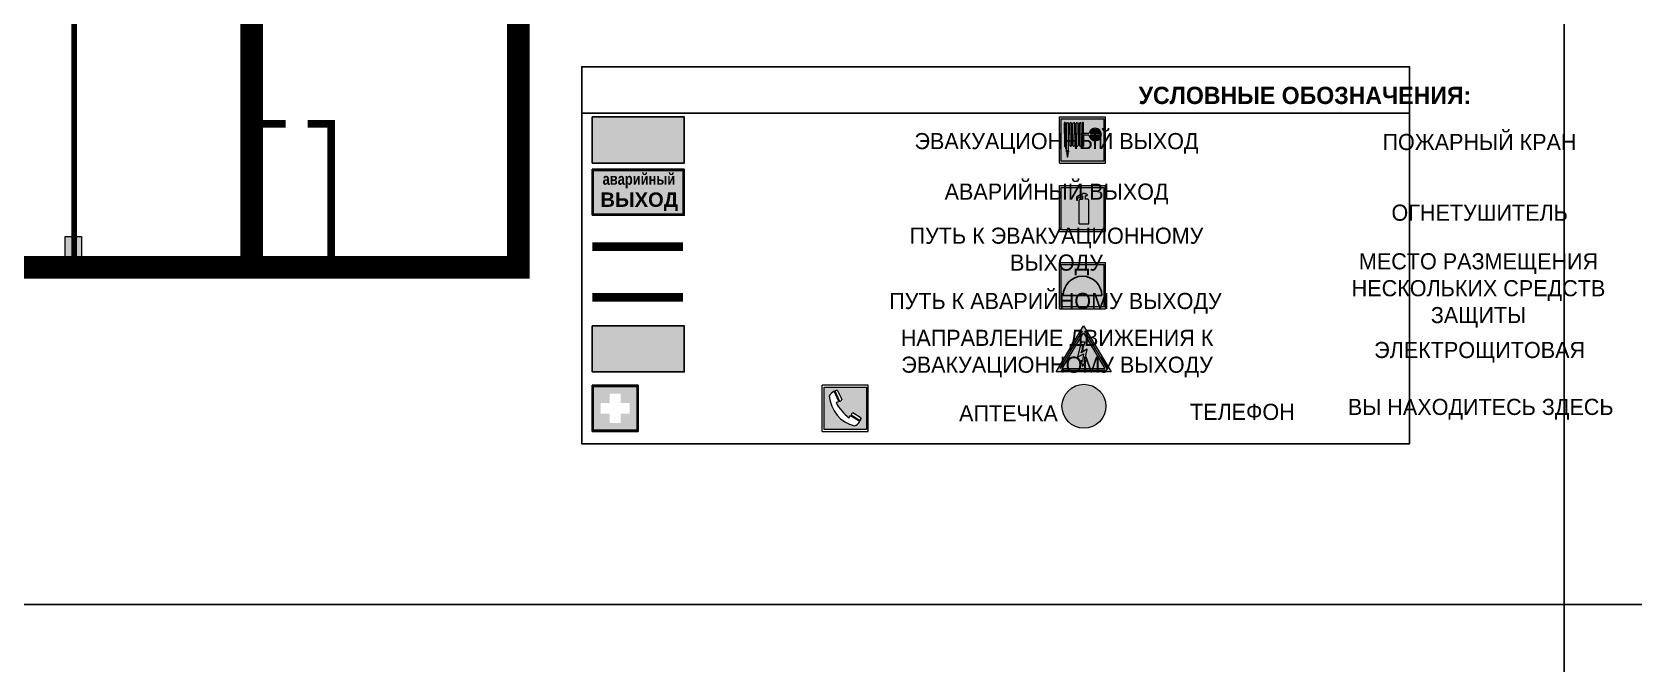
# Model space of a CAD drawing. Header units: millimetres. Extents: x 13114 to 67229, y 22859 to 38520.
# Drawn here: x 27943.6 to 28221.7, y 35149.7 to 35259.5 of the extents above; entities that cross this region are included whole.
import ezdxf

# ---------------------------------------------------------------- set-up
doc = ezdxf.new("R2010")
doc.units = ezdxf.units.MM
doc.linetypes.add('GOST2.303 4', pattern=[7, 5, -2, 0])
doc.layers.add('План_Штампы', color=7, linetype='Continuous')
doc.styles.add('обычный', font='arial.ttf')

# ---------------------------------------------------------------- blocks, each defined once
blk = doc.blocks.new('A$C3E6D3DDE')
at = {"lineweight": 5}
h = blk.add_hatch(color=40, dxfattribs=at)
h.paths.add_polyline_path([(24.1, 1.45), (16.46, -11.35), (31.74, -11.35)])
h.paths.add_polyline_path([(24.09, -0.46), (30.03, -10.41), (18.14, -10.41)], flags=16)
h.paths.add_polyline_path([(24.54, -3.08), (23.41, -6.02), (25.13, -5.01), (24.33, -8.5), (24.82, -8.27), (23.79, -9.86), (23.4, -8.04), (23.8, -8.43), (24.04, -6.29), (22.39, -7.25), (23.44, -3.08)], flags=0)
h = blk.add_hatch(color=256, dxfattribs=at)
h.paths.add_polyline_path([(24.37, 0.03, 0.567511), (23.82, 0.03), (17.59, -10.4, 0.582454), (17.86, -10.88), (30.32, -10.88, 0.582149), (30.6, -10.4)])
h.paths.add_polyline_path([(24.09, -0.46), (18.14, -10.41), (30.03, -10.41)], flags=16)
h.paths.add_polyline_path([(24.54, -3.08), (23.41, -6.02), (25.13, -5.01), (24.33, -8.5), (24.82, -8.27), (23.79, -9.86), (23.4, -8.04), (23.8, -8.43), (24.04, -6.29), (22.39, -7.25), (23.44, -3.08)], flags=0)
h = blk.add_hatch(color=40, dxfattribs=at)
h.paths.add_polyline_path([(24.09, -0.46), (18.14, -10.41), (30.03, -10.41)])
h.paths.add_polyline_path([(24.82, -8.27), (23.79, -9.86), (23.4, -8.04), (23.8, -8.43), (24.04, -6.29), (22.39, -7.25), (23.44, -3.08), (24.54, -3.08), (23.41, -6.02), (25.13, -5.01), (24.33, -8.5)], flags=16)
at = {"color": 40, "lineweight": 5}
for p, q in [((16.46, -11.35), (24.1, 1.45)), ((24.1, 1.45), (31.74, -11.35))]:
    blk.add_line(p, q, dxfattribs=at)
at = {"lineweight": 5}
for p, q in [((17.59, -10.4), (23.82, 0.03)), ((24.37, 0.03), (30.6, -10.4)), ((18.14, -10.41), (24.09, -0.46)), ((23.44, -3.08), (22.39, -7.25)), ((23.41, -6.02), (24.54, -3.08)), ((24.54, -3.08), (23.44, -3.08)), ((24.09, -0.46), (30.03, -10.41)), ((22.39, -7.25), (24.04, -6.29)), ((23.8, -8.43), (23.4, -8.04)), ((23.4, -8.04), (23.79, -9.86)), ((25.13, -5.01), (23.41, -6.02)), ((23.79, -9.86), (24.82, -8.27)), ((24.04, -6.29), (23.8, -8.43)), ((24.33, -8.5), (25.13, -5.01)), ((24.82, -8.27), (24.33, -8.5)), ((17.86, -10.88), (30.32, -10.88)), ((18.14, -10.41), (30.03, -10.41))]:
    blk.add_line(p, q, dxfattribs=at)
at = {"color": 50, "lineweight": 5}
blk.add_line((31.74, -11.35), (16.46, -11.35), dxfattribs=at)
blk = doc.blocks.new('A$C41C009D9')
at = {"true_color": 0xffffff}
blk.add_hatch(color=7, dxfattribs=at).paths.add_polyline_path([(0, 8), (-16, 8), (-16, 0), (0, 0)])
h = blk.add_hatch(color=126)
h.dxf.hatch_style = 1
h.paths.add_polyline_path([(-15.8, 7.8), (-15.8, 0.2), (-0.2, 0.2), (-0.2, 7.8)])
at = {"color": 126}
for points in [[(-16, 0), (0, 0), (0, 8), (-16, 8)], [(-16, 0), (0, 0), (0, 8), (-16, 8)], [(-15.8, 7.8), (-0.2, 7.8), (-0.2, 0.2), (-15.8, 0.2)]]:
    blk.add_lwpolyline(points, close=True, dxfattribs=at)
at = {"color": 7, "true_color": 0xffffff, "insert": (-15.8, 7.3), "char_height": 2.5, "width": 15.5999, "attachment_point": 1, "style": 'обычный'}
blk.add_mtext('\\pi1.6133;{\\fArial|b1|i0|c204|p34;\\H0.8x;\\W0.8;аварийный\\H1.25x;\\W1;\\P\\pi1.2327;ВЫХОД}', dxfattribs=at)
blk = doc.blocks.new('A$C32E8229D')
at = {"true_color": 0xffffff}
blk.add_hatch(color=7, dxfattribs=at).paths.add_polyline_path([(0, 0), (0, -8), (16, -8), (16, 0)])
h = blk.add_hatch(color=126)
h.paths.add_polyline_path([(0.2, -0.2), (15.8, -0.2), (15.8, -7.8), (0.2, -7.8)])
h.paths.add_polyline_path([(13.49, -2.05), (12.08, -2.05), (11.37, -2.63, 0.162397), (11.29, -2.84), (11.29, -3.63), (10.35, -3.63), (10.35, -4.05), (11.68, -4.05), (11.68, -3.48), (12.26, -4.28), (11.29, -5.1), (11.29, -6.78), (11.85, -6.78), (11.85, -5.44), (12.8, -4.64), (12.8, -5.94), (14.46, -5.94), (14.46, -5.39), (13.45, -5.39), (13.45, -3.97), (12.46, -2.59), (13.15, -2.59), (13.69, -3.34), (14.18, -3)], flags=16)
h.paths.add_polyline_path([(10.74, -1.82, 1), (11.8, -1.82, 1)], flags=16)
h.paths.add_polyline_path([(9.39, -3.59), (5.99, -3.59), (6.56, -3.03), (5.91, -3.03), (5.1, -3.83), (5.91, -4.64), (6.56, -4.64), (5.99, -4.09), (9.39, -4.09)], flags=16)
h.paths.add_polyline_path([(4.29, -1.08), (1.72, -1.08), (1.72, -6.6), (4.29, -6.6)], flags=16)
at = {"color": 126}
blk.add_lwpolyline([(16, -8), (0, -8), (0, 0), (16, 0)], close=True, dxfattribs=at)
blk = doc.blocks.new('A$C7B4425F7')
at = {"true_color": 0xffffff}
blk.add_hatch(color=7, dxfattribs=at).paths.add_polyline_path([(0, 0), (-16, 0), (-16, -8), (0, -8)])
h = blk.add_hatch(color=126)
h.paths.add_polyline_path([(-0.2, -0.2), (-15.8, -0.2), (-15.8, -7.8), (-0.2, -7.8)])
h.paths.add_polyline_path([(-11.76, -2.03), (-11.76, -3.66), (-11.17, -3.66, -0.568275), (-11.17, -6.18), (-12.58, -6.18), (-12.58, -2.03)], flags=16)
h.paths.add_polyline_path([(-13.33, -4.12, -0.495768), (-13.59, -6.18), (-15.03, -6.18), (-15.03, -2.03), (-13.59, -2.03, -0.487973)], flags=16)
h.paths.add_polyline_path([(-10.25, -2.03), (-9.48, -2.03), (-9.48, -6.18), (-10.25, -6.18)], flags=16)
h.paths.add_polyline_path([(-13.84, -3.69), (-14.24, -3.69), (-14.24, -3.03), (-13.9, -3.03, -0.692621)], flags=0)
h.paths.add_polyline_path([(-9.15, -2.03), (-8.4, -2.03), (-8.04, -3.07), (-7.68, -2.03), (-6.93, -2.03), (-7.64, -4.1), (-6.93, -6.18), (-7.68, -6.18), (-8.04, -5.14), (-8.4, -6.18), (-9.15, -6.18), (-8.44, -4.1)], flags=16)
h.paths.add_polyline_path([(-11.76, -4.46), (-11.42, -4.46, -0.692621), (-11.36, -5.12), (-11.76, -5.12)], flags=0)
h.paths.add_polyline_path([(-13.9, -5.2), (-14.24, -5.2), (-14.24, -4.55), (-13.84, -4.55, -0.708038)], flags=0)
edge = h.paths.add_edge_path(flags=16)
edge.add_ellipse((-5.51, -4.08), major_axis=(0, 2.05), ratio=0.586184, start_angle=0, end_angle=360)
edge = h.paths.add_edge_path(flags=0)
edge.add_ellipse((-5.51, -4.08), major_axis=(0, 1.14), ratio=0.454828, start_angle=0, end_angle=360)
h.paths.add_polyline_path([(-4.13, -4.96, 0.377264), (-3.48, -4.52, 0.0555), (-3.16, -2.03), (-1.66, -2.03), (-1.66, -4.96), (-0.96, -4.96), (-0.96, -7.01), (-1.75, -7.01), (-1.75, -6.18), (-3.3, -6.18), (-3.3, -7.02), (-4.13, -7.02)], flags=16)
h.paths.add_polyline_path([(-2.73, -2.91), (-2.28, -2.91), (-2.28, -4.96), (-3.05, -4.96, 0.079136)], flags=0)
at = {"color": 126}
blk.add_lwpolyline([(-16, -8), (0, -8), (0, 0), (-16, 0)], close=True, dxfattribs=at)
blk = doc.blocks.new('A$C37112FD5')
at = {"true_color": 0xf5f5ff}
h = blk.add_hatch(color=7, dxfattribs=at)
h.dxf.hatch_style = 1
h.paths.add_polyline_path([(12.8, -7.4), (0, -7.4), (0, -20.2), (12.8, -20.2)])
h.paths.add_polyline_path([(12.29, -7.91), (12.29, -19.69), (0.51, -19.69), (0.51, -7.91)], flags=16)
h.paths.add_polyline_path([(4.98, -9.04, -0.42597), (5.17, -9.22), (5.17, -12.25), (5.17, -15.29, -0.432244), (4.98, -15.47), (4.83, -15.47, -0.42597), (4.64, -15.29), (4.64, -12.25), (4.64, -9.22, -0.432244), (4.83, -9.04)], flags=0)
h.paths.add_polyline_path([(4.28, -9.22), (4.28, -12.25), (4.28, -15.29, -0.432244), (4.09, -15.47), (3.94, -15.47, -0.42597), (3.75, -15.29), (3.75, -12.25), (3.75, -9.22, -0.432244), (3.94, -9.04), (4.09, -9.04, -0.42597)], flags=0)
h.paths.add_polyline_path([(5.72, -9.04), (5.87, -9.04, -0.42597), (6.06, -9.22), (6.06, -12.25), (6.06, -15.29, -0.432244), (5.87, -15.47), (5.72, -15.47, -0.42597), (5.53, -15.29), (5.53, -12.25), (5.53, -9.22, -0.432244)], flags=0)
h.paths.add_polyline_path([(6.42, -8.9), (6.5, -8.9, -0.42597), (6.69, -9.08), (6.69, -12.03), (8.21, -12.03, -15.824349), (8.21, -12.47), (6.69, -12.47), (6.69, -15.42, -0.432244), (6.5, -15.6), (6.42, -15.6)], flags=0)
h.paths.add_polyline_path([(3.39, -9.22), (3.39, -12.25), (3.39, -15.29, -0.432244), (3.2, -15.47), (3.05, -15.47, -0.42597), (2.85, -15.29), (2.85, -12.25), (2.85, -9.22, -0.432244), (3.05, -9.04), (3.2, -9.04, -0.42597)], flags=0)
h.paths.add_polyline_path([(2.5, -9.22), (2.5, -16.71), (1.96, -16.71), (1.96, -9.22, -0.432244), (2.15, -9.04), (2.31, -9.04, -0.42597)], flags=0)
h.paths.add_polyline_path([(1.61, -8.9), (1.61, -15.6), (1.57, -15.6, -0.42597), (1.37, -15.42), (1.37, -12.03), (1.37, -9.09, -0.432244), (1.57, -8.9)], flags=0)
h.paths.add_polyline_path([(9.76, -10.81), (9.76, -12.03), (8.49, -12.03, -0.336371)], flags=0)
h.paths.add_polyline_path([(8.49, -12.47), (9.76, -12.47), (9.76, -13.7, -0.336371)], flags=0)
h.paths.add_polyline_path([(10.11, -10.81, -0.336371), (11.38, -12.03), (10.11, -12.03)], flags=0)
h.paths.add_polyline_path([(10.11, -12.47), (11.38, -12.47, -0.336371), (10.11, -13.7)], flags=0)
h.paths.add_polyline_path([(2.5, -16.84), (2.5, -17.05), (1.97, -17.05), (1.97, -16.84)], flags=0)
h.paths.add_polyline_path([(2.5, -17.24, -0.033778), (2.24, -18.6, -0.033778), (1.97, -17.24)], flags=0)
h = blk.add_hatch(color=242)
h.dxf.hatch_style = 1
h.paths.add_polyline_path([(12.29, -7.91), (0.51, -7.91), (0.51, -19.69), (12.29, -19.69)])
h.paths.add_polyline_path([(6.42, -15.6), (6.42, -8.9), (6.5, -8.9, -0.42597), (6.69, -9.08), (6.69, -12.03), (8.21, -12.03, -15.824349), (8.21, -12.47), (6.69, -12.47), (6.69, -15.42, -0.432244), (6.5, -15.6)], flags=16)
h.paths.add_polyline_path([(5.87, -15.47), (5.72, -15.47, -0.42597), (5.53, -15.29), (5.53, -12.25), (5.53, -9.22, -0.432244), (5.72, -9.04), (5.87, -9.04, -0.42597), (6.06, -9.22), (6.06, -12.25), (6.06, -15.29, -0.432244)], flags=16)
h.paths.add_polyline_path([(4.98, -15.47), (4.83, -15.47, -0.42597), (4.64, -15.29), (4.64, -12.25), (4.64, -9.22, -0.432244), (4.83, -9.04), (4.98, -9.04, -0.42597), (5.17, -9.22), (5.17, -12.25), (5.17, -15.29, -0.432244)], flags=16)
h.paths.add_polyline_path([(4.09, -15.47), (3.94, -15.47, -0.42597), (3.75, -15.29), (3.75, -12.25), (3.75, -9.22, -0.432244), (3.94, -9.04), (4.09, -9.04, -0.42597), (4.28, -9.22), (4.28, -12.25), (4.28, -15.29, -0.432244)], flags=16)
h.paths.add_polyline_path([(3.2, -15.47), (3.05, -15.47, -0.42597), (2.85, -15.29), (2.85, -12.25), (2.85, -9.22, -0.432244), (3.05, -9.04), (3.2, -9.04, -0.42597), (3.39, -9.22), (3.39, -12.25), (3.39, -15.29, -0.432244)], flags=16)
h.paths.add_polyline_path([(2.5, -17.05), (1.97, -17.05), (1.97, -16.84), (2.5, -16.84)], flags=16)
h.paths.add_polyline_path([(2.5, -17.24, -0.033778), (2.24, -18.6, -0.033778), (1.97, -17.24)], flags=16)
h.paths.add_polyline_path([(2.5, -16.71), (1.96, -16.71), (1.96, -9.22, -0.432244), (2.15, -9.04), (2.31, -9.04, -0.42597), (2.5, -9.22)], flags=16)
h.paths.add_polyline_path([(1.61, -15.6), (1.57, -15.6, -0.42597), (1.37, -15.42), (1.37, -12.03), (1.37, -9.09, -0.432244), (1.57, -8.9), (1.61, -8.9)], flags=16)
h.paths.add_polyline_path([(8.49, -12.47), (9.76, -12.47), (9.76, -13.7, -0.336371)], flags=0)
h.paths.add_polyline_path([(10.11, -13.7), (10.11, -12.47), (11.38, -12.47, -0.336371)], flags=0)
h.paths.add_polyline_path([(8.49, -12.03, -0.336371), (9.76, -10.81), (9.76, -12.03)], flags=0)
h.paths.add_polyline_path([(10.11, -12.03), (10.11, -10.81, -0.336371), (11.38, -12.03)], flags=0)
h = blk.add_hatch(color=7, dxfattribs=at)
h.dxf.hatch_style = 1
h.paths.add_polyline_path([(1.61, -8.9), (1.57, -8.9, 0.432244), (1.37, -9.09), (1.37, -12.03), (1.37, -15.42, 0.42597), (1.57, -15.6), (1.61, -15.6)])
h.paths.add_polyline_path([(2.5, -9.22, 0.42597), (2.31, -9.04), (2.15, -9.04, 0.432244), (1.96, -9.22), (1.96, -16.71), (2.5, -16.71)])
h.paths.add_polyline_path([(2.5, -16.84), (1.97, -16.84), (1.97, -17.05), (2.5, -17.05)])
h.paths.add_polyline_path([(2.5, -17.24), (1.97, -17.24, 0.033778), (2.24, -18.6, 0.033778)])
h.paths.add_polyline_path([(3.39, -12.25), (3.39, -9.22, 0.42597), (3.2, -9.04), (3.05, -9.04, 0.432244), (2.85, -9.22), (2.85, -12.25), (2.85, -15.29, 0.42597), (3.05, -15.47), (3.2, -15.47, 0.432244), (3.39, -15.29)])
h.paths.add_polyline_path([(4.28, -12.25), (4.28, -9.22, 0.42597), (4.09, -9.04), (3.94, -9.04, 0.432244), (3.75, -9.22), (3.75, -12.25), (3.75, -15.29, 0.42597), (3.94, -15.47), (4.09, -15.47, 0.432244), (4.28, -15.29)])
h.paths.add_polyline_path([(5.17, -12.25), (5.17, -9.22, 0.42597), (4.98, -9.04), (4.83, -9.04, 0.432244), (4.64, -9.22), (4.64, -12.25), (4.64, -15.29, 0.42597), (4.83, -15.47), (4.98, -15.47, 0.432244), (5.17, -15.29)])
h.paths.add_polyline_path([(6.06, -12.25), (6.06, -9.22, 0.42597), (5.87, -9.04), (5.72, -9.04, 0.432244), (5.53, -9.22), (5.53, -12.25), (5.53, -15.29, 0.42597), (5.72, -15.47), (5.87, -15.47, 0.432244), (6.06, -15.29)])
h.paths.add_polyline_path([(6.69, -12.47), (8.21, -12.47, 15.824349), (8.21, -12.03), (6.69, -12.03), (6.69, -9.08, 0.42597), (6.5, -8.9), (6.42, -8.9), (6.42, -15.6), (6.5, -15.6, 0.432244), (6.69, -15.42)])
h.paths.add_polyline_path([(8.49, -12.47), (9.76, -12.47), (9.76, -13.7, -0.336371)], flags=16)
h.paths.add_polyline_path([(8.49, -12.03, -0.336371), (9.76, -10.81), (9.76, -12.03)], flags=16)
h.paths.add_polyline_path([(10.11, -12.47), (11.38, -12.47, -0.336371), (10.11, -13.7)], flags=16)
h.paths.add_polyline_path([(10.11, -12.03), (10.11, -10.81, -0.336371), (11.38, -12.03)], flags=16)
h = blk.add_hatch(color=242)
h.dxf.hatch_style = 1
h.paths.add_polyline_path([(9.76, -10.81, 0.336371), (8.49, -12.03), (9.76, -12.03)])
h.paths.add_polyline_path([(10.11, -10.81), (10.11, -12.03), (11.38, -12.03, 0.336371)])
h.paths.add_polyline_path([(11.38, -12.47), (10.11, -12.47), (10.11, -13.7, 0.336371)])
h.paths.add_polyline_path([(9.76, -12.47), (8.49, -12.47, 0.336371), (9.76, -13.7)])
at = {"color": 242, "lineweight": 5}
for p, q in [((0, -20.2), (0, -7.4)), ((0, -7.4), (12.8, -7.4)), ((12.8, -20.2), (12.8, -7.4)), ((1.37, -12.03), (1.37, -9.08)), ((1.37, -12.03), (1.37, -15.42)), ((1.57, -8.9), (1.61, -8.9)), ((1.61, -8.9), (1.61, -15.6)), ((1.96, -16.71), (1.96, -9.22)), ((2.15, -9.04), (2.31, -9.04)), ((2.5, -16.71), (2.5, -9.22)), ((2.85, -12.25), (2.85, -9.22)), ((2.85, -12.25), (2.85, -15.29)), ((3.05, -9.04), (3.2, -9.04)), ((3.39, -12.25), (3.39, -9.22)), ((3.39, -12.25), (3.39, -15.29)), ((3.75, -12.25), (3.75, -9.22)), ((3.75, -12.25), (3.75, -15.29)), ((3.94, -9.04), (4.09, -9.04)), ((4.28, -12.25), (4.28, -9.22)), ((4.28, -12.25), (4.28, -15.29)), ((4.64, -12.25), (4.64, -9.22)), ((4.64, -12.25), (4.64, -15.29)), ((4.83, -9.04), (4.98, -9.04)), ((5.17, -12.25), (5.17, -9.22)), ((5.17, -12.25), (5.17, -15.29)), ((5.53, -12.25), (5.53, -9.22)), ((5.53, -12.25), (5.53, -15.29)), ((5.72, -9.04), (5.87, -9.04)), ((6.06, -12.25), (6.06, -9.22)), ((6.06, -12.25), (6.06, -15.29)), ((6.42, -8.9), (6.42, -15.6)), ((6.5, -8.9), (6.42, -8.9)), ((6.69, -12.03), (6.69, -9.08)), ((8.21, -12.03), (6.69, -12.03)), ((8.21, -12.47), (6.69, -12.47)), ((6.69, -12.47), (6.69, -15.42)), ((9.76, -12.03), (8.49, -12.03)), ((9.76, -12.47), (8.49, -12.47)), ((9.76, -10.81), (9.76, -12.03)), ((9.76, -12.47), (9.76, -13.7)), ((10.11, -10.81), (10.11, -12.03)), ((11.38, -12.03), (10.11, -12.03)), ((11.38, -12.47), (10.11, -12.47)), ((10.11, -12.47), (10.11, -13.7)), ((1.57, -15.6), (1.61, -15.6)), ((1.96, -16.71), (2.5, -16.71)), ((1.97, -16.84), (2.5, -16.84)), ((1.97, -17.05), (1.97, -16.84)), ((2.5, -17.05), (1.97, -17.05)), ((1.97, -17.24), (2.5, -17.24)), ((2.5, -16.84), (2.5, -17.05)), ((3.05, -15.47), (3.2, -15.47)), ((3.94, -15.47), (4.09, -15.47)), ((4.83, -15.47), (4.98, -15.47)), ((5.72, -15.47), (5.87, -15.47)), ((6.42, -15.6), (6.5, -15.6)), ((0, -20.2), (12.8, -20.2))]:
    blk.add_line(p, q, dxfattribs=at)
blk.add_lwpolyline([(0.51, -7.91), (12.29, -7.91), (12.29, -19.69), (0.51, -19.69)], close=True, dxfattribs=at)
for centre, radius, start, end in [((1.56, -9.09), 0.182, 87.1027, 180.6071), ((2.15, -9.22), 0.182, 87.1027, 180.6071), ((2.32, -9.22), 0.182, 359.3929, 92.8973), ((3.04, -9.22), 0.182, 87.1027, 180.6071), ((3.21, -9.22), 0.182, 359.3929, 92.8973), ((3.93, -9.22), 0.182, 87.1027, 180.6071), ((4.1, -9.22), 0.182, 359.3929, 92.8973), ((4.82, -9.22), 0.182, 87.1027, 180.6071), ((4.99, -9.22), 0.182, 359.3929, 92.8973), ((5.71, -9.22), 0.182, 87.1027, 180.6071), ((5.88, -9.22), 0.182, 359.3929, 92.8973), ((6.51, -9.09), 0.182, 359.3929, 92.8973), ((9.93, -12.25), 1.74, 187.2319, 172.7681), ((9.93, -12.25), 1.46, 96.9927, 171.3585), ((9.93, -12.25), 1.46, 188.6415, 263.0073), ((9.93, -12.25), 1.46, 8.6415, 83.0073), ((9.93, -12.25), 1.46, 276.9927, 351.3585), ((1.56, -15.42), 0.182, 179.3929, 272.8973), ((12.17, -15.98), 10.27, 187.041, 194.7793), ((-7.7, -15.98), 10.27, 345.2207, 352.959), ((3.04, -15.29), 0.182, 179.3929, 272.8973), ((3.21, -15.29), 0.182, 267.1027, 0.6071), ((3.93, -15.29), 0.182, 179.3929, 272.8973), ((4.1, -15.29), 0.182, 267.1027, 0.6071), ((4.82, -15.29), 0.182, 179.3929, 272.8973), ((4.99, -15.29), 0.182, 267.1027, 0.6071), ((5.71, -15.29), 0.182, 179.3929, 272.8973), ((5.88, -15.29), 0.182, 267.1027, 0.6071), ((6.51, -15.42), 0.182, 267.1027, 0.6071)]:
    blk.add_arc(centre, radius, start, end, dxfattribs=at)
blk = doc.blocks.new('A$C7B8C2D5B')
at = {"lineweight": 0}
h = blk.add_hatch(color=5, dxfattribs=at)
h.dxf.hatch_style = 1
h.paths.add_polyline_path([(1.4, -3.02, 1), (-2.11, -3.02, 1)])
at = {"color": 5, "lineweight": 0}
blk.add_circle((-0.36, -3.02), 1.75, dxfattribs=at)
blk = doc.blocks.new('A$C18900ED3')
h = blk.add_hatch(color=126)
h.paths.add_polyline_path([(-0.18, -0.18), (-7.02, -0.18), (-7.02, -7.02), (-0.18, -7.02)])
h.paths.add_polyline_path([(-5.89, -4.46), (-5.89, -2.77), (-4.46, -2.77), (-4.46, -1.31), (-2.77, -1.31), (-2.77, -2.77), (-1.33, -2.77), (-1.33, -4.46), (-2.77, -4.46), (-2.77, -5.89), (-4.46, -5.89), (-4.46, -4.46)], flags=16)
at = {"color": 126}
for p, q in [((-7.2, 0), (-7.2, -7.2)), ((0, 0), (-7.2, 0)), ((0, -7.2), (0, 0)), ((-7.02, -7.02), (-7.02, -0.18)), ((-7.02, -0.18), (-0.18, -0.18)), ((-0.18, -0.18), (-0.18, -7.02)), ((-7.2, -7.2), (0, -7.2)), ((-0.18, -7.02), (-7.02, -7.02))]:
    blk.add_line(p, q, dxfattribs=at)
blk = doc.blocks.new('A$C1E1F2D43')
at = {"true_color": 0xffffff}
blk.add_hatch(color=7, dxfattribs=at).paths.add_polyline_path([(8, 0), (0, 0), (0, -8), (8, -8)])
h = blk.add_hatch(color=242)
h.paths.add_polyline_path([(0.32, -0.32), (0.32, -7.68), (7.68, -7.68), (7.68, -0.32)])
h.paths.add_polyline_path([(7.35, -5.71), (0.65, -5.71, -1)], flags=16)
at = {"color": 242, "lineweight": 5}
for p, q in [((0, 0), (8, 0)), ((0, -8), (0, 0)), ((0, 0), (8, 0)), ((8, -8), (8, 0)), ((0, -8), (8, -8))]:
    blk.add_line(p, q, dxfattribs=at)
at = {"color": 242}
blk.add_line((7.35, -5.71), (0.65, -5.71), dxfattribs=at)
at = {"color": 242, "lineweight": 5}
blk.add_lwpolyline([(0.32, -0.32), (7.68, -0.32), (7.68, -7.68), (0.32, -7.68)], close=True, dxfattribs=at)
at = {"color": 242}
blk.add_arc((4, -5.71), 3.35, 0, 180, dxfattribs=at)
blk = doc.blocks.new('A$C3AD82952')
at = {"true_color": 0xf5f5ff}
h = blk.add_hatch(color=7, dxfattribs=at)
h.dxf.hatch_style = 1
h.paths.add_polyline_path([(8.21, 8.73, 0.414214), (7.89, 9.05), (7.22, 9.05), (7.22, 9.92), (7.59, 9.92, 1), (7.57, 10.36), (7.22, 10.36), (7.22, 10.6), (6.43, 10.6), (6.43, 10.36), (6.01, 10.36), (4.74, 9.59), (4.74, 8.69), (4.98, 8.73), (4.98, 9.26), (6.12, 9.91), (6.43, 9.91), (6.43, 9.05), (5.76, 9.05, 0.414214), (5.44, 8.73), (5.44, 2.2), (8.21, 2.2)], flags=0)
h.paths.add_polyline_path([(12.8, 12.8), (0, 12.8), (0, 0), (12.8, 0)])
h.paths.add_polyline_path([(0.51, 12.29), (12.29, 12.29), (12.29, 0.51), (0.51, 0.51)], flags=16)
h.paths.add_polyline_path([(4.74, 9.59), (6.01, 10.36), (6.43, 10.36), (6.43, 10.6), (7.22, 10.6), (7.22, 10.36), (7.59, 10.36, -0.94586), (7.59, 9.92), (7.22, 9.92), (7.22, 9.05), (7.89, 9.05, -0.414214), (8.21, 8.73), (8.21, 2.2), (5.44, 2.2), (5.44, 8.73, -0.414214), (5.76, 9.05), (6.43, 9.05), (6.43, 9.91), (6.12, 9.91), (4.98, 9.26), (4.98, 8.73), (4.74, 8.69)], flags=0)
h = blk.add_hatch(color=242)
h.dxf.hatch_style = 1
h.paths.add_polyline_path([(12.29, 12.29), (0.51, 12.29), (0.51, 0.51), (12.29, 0.51)])
h.paths.add_polyline_path([(4.74, 8.69), (4.74, 9.59), (6.01, 10.36), (6.43, 10.36), (6.43, 10.6), (7.22, 10.6), (7.22, 10.36), (7.59, 10.36, -0.94586), (7.59, 9.92), (7.22, 9.92), (7.22, 9.05), (7.89, 9.05, -0.414214), (8.21, 8.73), (8.21, 2.2), (5.44, 2.2), (5.44, 8.73, -0.414214), (5.76, 9.05), (6.43, 9.05), (6.43, 9.91), (6.12, 9.91), (4.98, 9.26), (4.98, 8.73)], flags=16)
h = blk.add_hatch(color=7, dxfattribs=at)
h.dxf.hatch_style = 1
h.paths.add_polyline_path([(8.21, 8.73, 0.414214), (7.89, 9.05), (7.22, 9.05), (7.22, 9.92), (7.59, 9.92, 1), (7.57, 10.36), (7.22, 10.36), (7.22, 10.6), (6.43, 10.6), (6.43, 10.36), (6.01, 10.36), (4.74, 9.59), (4.74, 8.69), (4.98, 8.73), (4.98, 9.26), (6.12, 9.91), (6.43, 9.91), (6.43, 9.05), (5.76, 9.05, 0.414214), (5.44, 8.73), (5.44, 2.2), (8.21, 2.2)])
at = {"color": 242, "lineweight": 5}
for p, q in [((0, 0), (0, 12.8)), ((0, 12.8), (12.8, 12.8)), ((6.01, 10.36), (4.74, 9.59)), ((4.74, 9.59), (4.74, 8.69)), ((4.98, 9.26), (6.12, 9.91)), ((4.98, 8.73), (4.98, 9.26)), ((5.76, 9.05), (6.43, 9.05)), ((6.01, 10.36), (6.43, 10.36)), ((6.12, 9.91), (6.43, 9.91)), ((7.22, 10.6), (6.43, 10.6)), ((6.43, 10.6), (6.43, 10.36)), ((6.43, 9.91), (6.43, 9.05)), ((7.22, 10.36), (7.22, 10.6)), ((7.59, 10.36), (7.22, 10.36)), ((7.22, 9.05), (7.22, 9.92)), ((7.59, 9.92), (7.22, 9.92)), ((7.89, 9.05), (7.22, 9.05)), ((12.8, 0), (12.8, 12.8)), ((4.74, 8.69), (4.98, 8.73)), ((5.44, 2.2), (5.44, 8.73)), ((8.21, 2.2), (8.21, 8.73)), ((0, 0), (12.8, 0)), ((5.44, 2.2), (8.21, 2.2))]:
    blk.add_line(p, q, dxfattribs=at)
blk.add_lwpolyline([(0.51, 12.29), (12.29, 12.29), (12.29, 0.51), (0.51, 0.51)], close=True, dxfattribs=at)
for centre, radius, start, end in [((5.76, 8.73), 0.32, 90, 180), ((7.58, 10.14), 0.223, 273.1875, 86.8125), ((7.89, 8.73), 0.32, 0, 90)]:
    blk.add_arc(centre, radius, start, end, dxfattribs=at)
blk = doc.blocks.new('A$C456E1F9C')
at = {"lineweight": 5}
h = blk.add_hatch(color=242, dxfattribs=at)
h.paths.add_polyline_path([(0.51, -1.47), (0.51, -13.26), (12.29, -13.26), (12.29, -1.47)])
h.paths.add_polyline_path([(5.42, -4.95, -0.254479), (4.78, -5.4), (3.52, -2.53, -0.209735), (4.23, -2.4)], flags=16)
h.paths.add_polyline_path([(8.53, -8.6), (10.87, -10.17), (10.54, -10.76), (8.03, -9.13, -0.192251)], flags=16)
h.paths.add_polyline_path([(4.61, -5.49, 0.005518), (3.87, -5.72, 0.128647), (7.49, -10.01, 0.00809), (7.83, -9.33), (10.47, -10.97, -0.16736), (8.99, -12.25, -0.327862), (1.95, -3.95, -0.166952), (3.36, -2.62)], flags=16)
at = {"color": 242, "lineweight": 5}
for p, q in [((0, -13.77), (0, -0.97)), ((12.8, -0.97), (0, -0.97)), ((4.61, -5.49), (3.36, -2.62)), ((3.52, -2.53), (4.78, -5.4)), ((4.23, -2.4), (5.42, -4.95)), ((12.8, -13.77), (12.8, -0.97)), ((10.81, -10.12), (8.53, -8.6)), ((7.83, -9.33), (10.47, -10.97)), ((8.03, -9.13), (10.54, -10.76)), ((10.54, -10.76), (10.8, -10.3)), ((10.8, -10.3), (10.81, -10.12)), ((0, -13.77), (12.8, -13.77))]:
    blk.add_line(p, q, dxfattribs=at)
blk.add_lwpolyline([(0.51, -1.47), (12.29, -1.47), (12.29, -13.26), (0.51, -13.26)], close=True, dxfattribs=at)
for centre, radius, start, end in [((4.59, -5.34), 2.99, 114.2845, 152.1974), ((11.12, -3.31), 9.19, 183.9915, 256.6009), ((4.02, -3.27), 0.891, 76.3284, 123.7092), ((14.98, -39.1), 35.17, 107.1487, 108.4135), ((13.86, -0.94), 11.08, 205.5536, 234.8762), ((4.68, -4.59), 0.824, 276.9621, 334.0723), ((8.94, -9.5), 0.989, 114.4092, 157.9388), ((-13.31, 0.8), 23.44, 332.5487, 334.4027), ((7.87, -9.46), 3, 291.9291, 329.9329)]:
    blk.add_arc(centre, radius, start, end, dxfattribs=at)

msp = doc.modelspace()

# ---------------------------------------------------------------- hatches: boundary and pattern name
at = {"lineweight": 0}
h = msp.add_hatch(color=256, dxfattribs=at)
h.dxf.hatch_style = 1
h.paths.add_polyline_path([(27949.32, 35223.99), (27949.32, 35219.82), (27952.15, 35219.82), (27952.15, 35223.99)])

# ---------------------------------------------------------------- linework, layer by layer
at = {"color": 5, "lineweight": 0}
for points in [[(27609.6, 35160.08), (28209.6, 35160.08), (28209.6, 35555.08), (27609.6, 35555.08)], [(28209.6, 35160.08), (28809.6, 35160.08), (28809.6, 35555.08), (28209.6, 35555.08)], [(27609.6, 34765.08), (28209.6, 34765.08), (28209.6, 35160.08), (27609.6, 35160.08)], [(28209.6, 34765.08), (28809.6, 34765.08), (28809.6, 35160.08), (28209.6, 35160.08)]]:
    msp.add_lwpolyline(points, close=True, dxfattribs=at)
at = {"lineweight": 100}
for points, const_width in [([(28028, 35330.99), (28028, 35216.62), (28028, 35216.62)], 3.96), ([(27981.71, 35218.6), (27981.71, 35329.58)], 3.96), ([(27950.87, 35264.94), (27950.87, 35220.28)], 1), ([(27987.59, 35243.51), (27982.78, 35243.51)], 1.32), ([(27995.53, 35218.73), (27995.53, 35243.51), (27991.41, 35243.51)], 1.32), ([(28028, 35218.6), (27887.96, 35218.6)], 3.96)]:
    msp.add_lwpolyline(points, dxfattribs=dict(at, const_width=const_width))
for points in [[(28039.01, 35245.38), (28182.78, 35245.38), (28182.78, 35253.43), (28039.01, 35253.43)], [(28039.01, 35245.38), (28182.78, 35245.38), (28182.78, 35187.98), (28039.01, 35187.98)]]:
    msp.add_lwpolyline(points, close=True)
at = {"lineweight": 0}
msp.add_lwpolyline([(27949.32, 35223.99), (27952.15, 35223.99), (27952.15, 35219.82), (27949.32, 35219.82)], close=True, dxfattribs=at)
at = {"color": 126, "lineweight": 80, "true_color": 0x008754, "const_width": 1.5}
msp.add_lwpolyline([(28056.63, 35222.2), (28040.83, 35222.2)], dxfattribs=at)
at = {"color": 126, "linetype": 'GOST2.303 4', "lineweight": 80, "true_color": 0x008754, "const_width": 1.5}
msp.add_lwpolyline([(28056.63, 35213.4), (28040.83, 35213.4)], dxfattribs=at)

# ---------------------------------------------------------------- block references
for name, p, xscale, yscale, zscale in [('A$C37112FD5', (28121.97, 35249.34), 0.6249984004534781, 0.6249984004534781, 0.6249984004534781), ('A$C3AD82952', (28121.97, 35224.81), 0.625, 0.625, 0.625), ('A$C3E6D3DDE', (28111.1, 35207.54), 0.625, 0.625, 0.625), ('A$C18900ED3', (28048.83, 35198.13), 1.111111111007631, 1.111111111007631, 1.111111111007631), ('A$C456E1F9C', (28080.78, 35198.73), 0.625, 0.625, 0.625), ('A$C7B8C2D5B', (28127, 35201.07), 2.177419353276491, 2.177419353276491, 2.177419353276491)]:
    msp.add_blockref(name, p, dxfattribs=dict(xscale=xscale, yscale=yscale, zscale=zscale))
msp.add_blockref('A$C41C009D9', (28056.83, 35227.64))
at = {"color": 1}
msp.add_blockref('A$C1E1F2D43', (28121.97, 35219.42), dxfattribs=at)
at = {"layer": 'План_Штампы'}
msp.add_blockref('A$C7B4425F7', (28056.83, 35244.72), dxfattribs=at)
at = {"layer": 'План_Штампы', "color": 126, "true_color": 0x008754, "xscale": -1}
msp.add_blockref('A$C32E8229D', (28056.83, 35208.45), dxfattribs=at)

# ---------------------------------------------------------------- texts
at = {"lineweight": 0, "attachment_point": 5, "style": 'обычный'}
for s, insert, char_height, width in [('{\\fProxima Nova Rg|b1|i0|c204|p2;УСЛОВНЫЕ ОБОЗНАЧЕНИЯ:\\H1.1997x; }', (28164.6, 35248.44), 3, 175.1736), ('\\pi-8.4,l8.4,t8.4;{\\fProxima Nova Rg|b0|i0|c204|p2;ЭВАКУАЦИОННЫЙ ВЫХОД\\H1.6404x; }', (28121.46, 35240.12), 2.8, 126.6484), ('\\pi-8.4,l8.4,t8.4;{\\fProxima Nova Rg|b0|i0|c204|p2;ПОЖАРНЫЙ КРАН\\H1.6404x; }', (28194.91, 35240.35), 2.8, 126.6484), ('\\pi-8.4,l8.4,t8.4;{\\fProxima Nova Rg|b0|i0|c204|p2;АВАРИЙНЫЙ ВЫХОД\\H1.6404x; }', (28121.47, 35231.35), 2.8, 126.6484), ('\\pi-8.4,l8.4,t8.4;{\\fProxima Nova Rg|b0|i0|c204|p2;ОГНЕТУШИТЕЛЬ\\H1.1997x; }', (28194.94, 35228.08), 2.8, 126.6484), ('\\pi-8.4,l8.4,t8.4;{\\fProxima Nova Rg|b0|i0|c204|p2;ПУТЬ К ЭВАКУАЦИОННОМУ \\PВЫХОДУ }', (28121.46, 35221.36), 2.8, 126.6484), ('\\pi-8.4,l8.4,t8.4;{\\fProxima Nova Rg|b0|i0|c204|p2;МЕСТО РАЗМЕЩЕНИЯ \\PНЕСКОЛЬКИХ СРЕДСТВ \\PЗАЩИТЫ}', (28194.74, 35214.58), 2.8, 126.6484), ('\\pi-8.4,l8.4,t8.4;{\\fProxima Nova Rg|b0|i0|c204|p2;ПУТЬ К АВАРИЙНОМУ ВЫХОДУ \\H1.6404x; }', (28121.27, 35212.36), 2.8, 126.6484), ('\\pi-8.4,l8.4,t8.4;{\\fProxima Nova Rg|b0|i0|c204|p2;НАПРАВЛЕНИЕ ДВИЖЕНИЯ К \\PЭВАКУАЦИОННОМУ ВЫХОДУ}', (28121.56, 35203.63), 2.8, 126.6484), ('\\pi-8.4,l8.4,t8.4;{\\fProxima Nova Rg|b0|i0|c204|p2;ЭЛЕКТРОЩИТОВАЯ\\H1.1997x; }', (28194.93, 35203.85), 2.8, 126.6484), ('\\pi-8.4,l8.4,t8.4;{\\fProxima Nova Rg|b0|i0|c204|p2;АПТЕЧКА\\H1.1667x; }', (28113.11, 35193.26), 2.8, 126.6484), ('\\pi-8.4,l8.4,t8.4;{\\fProxima Nova Rg|b0|i0|c204|p2;ТЕЛЕФОН\\H1.1997x; }', (28153.73, 35193.49), 2.8, 126.6484), ('\\pi-8.4,l8.4,t8.4;{\\fProxima Nova Rg|b0|i0|c204|p2;ВЫ НАХОДИТЕСЬ ЗДЕСЬ\\H1.1997x; }', (28195.12, 35193.97), 2.8, 126.6484)]:
    msp.add_mtext(s, dxfattribs=dict(at, insert=insert, char_height=char_height, width=width))

doc.saveas('drawing.dxf')
